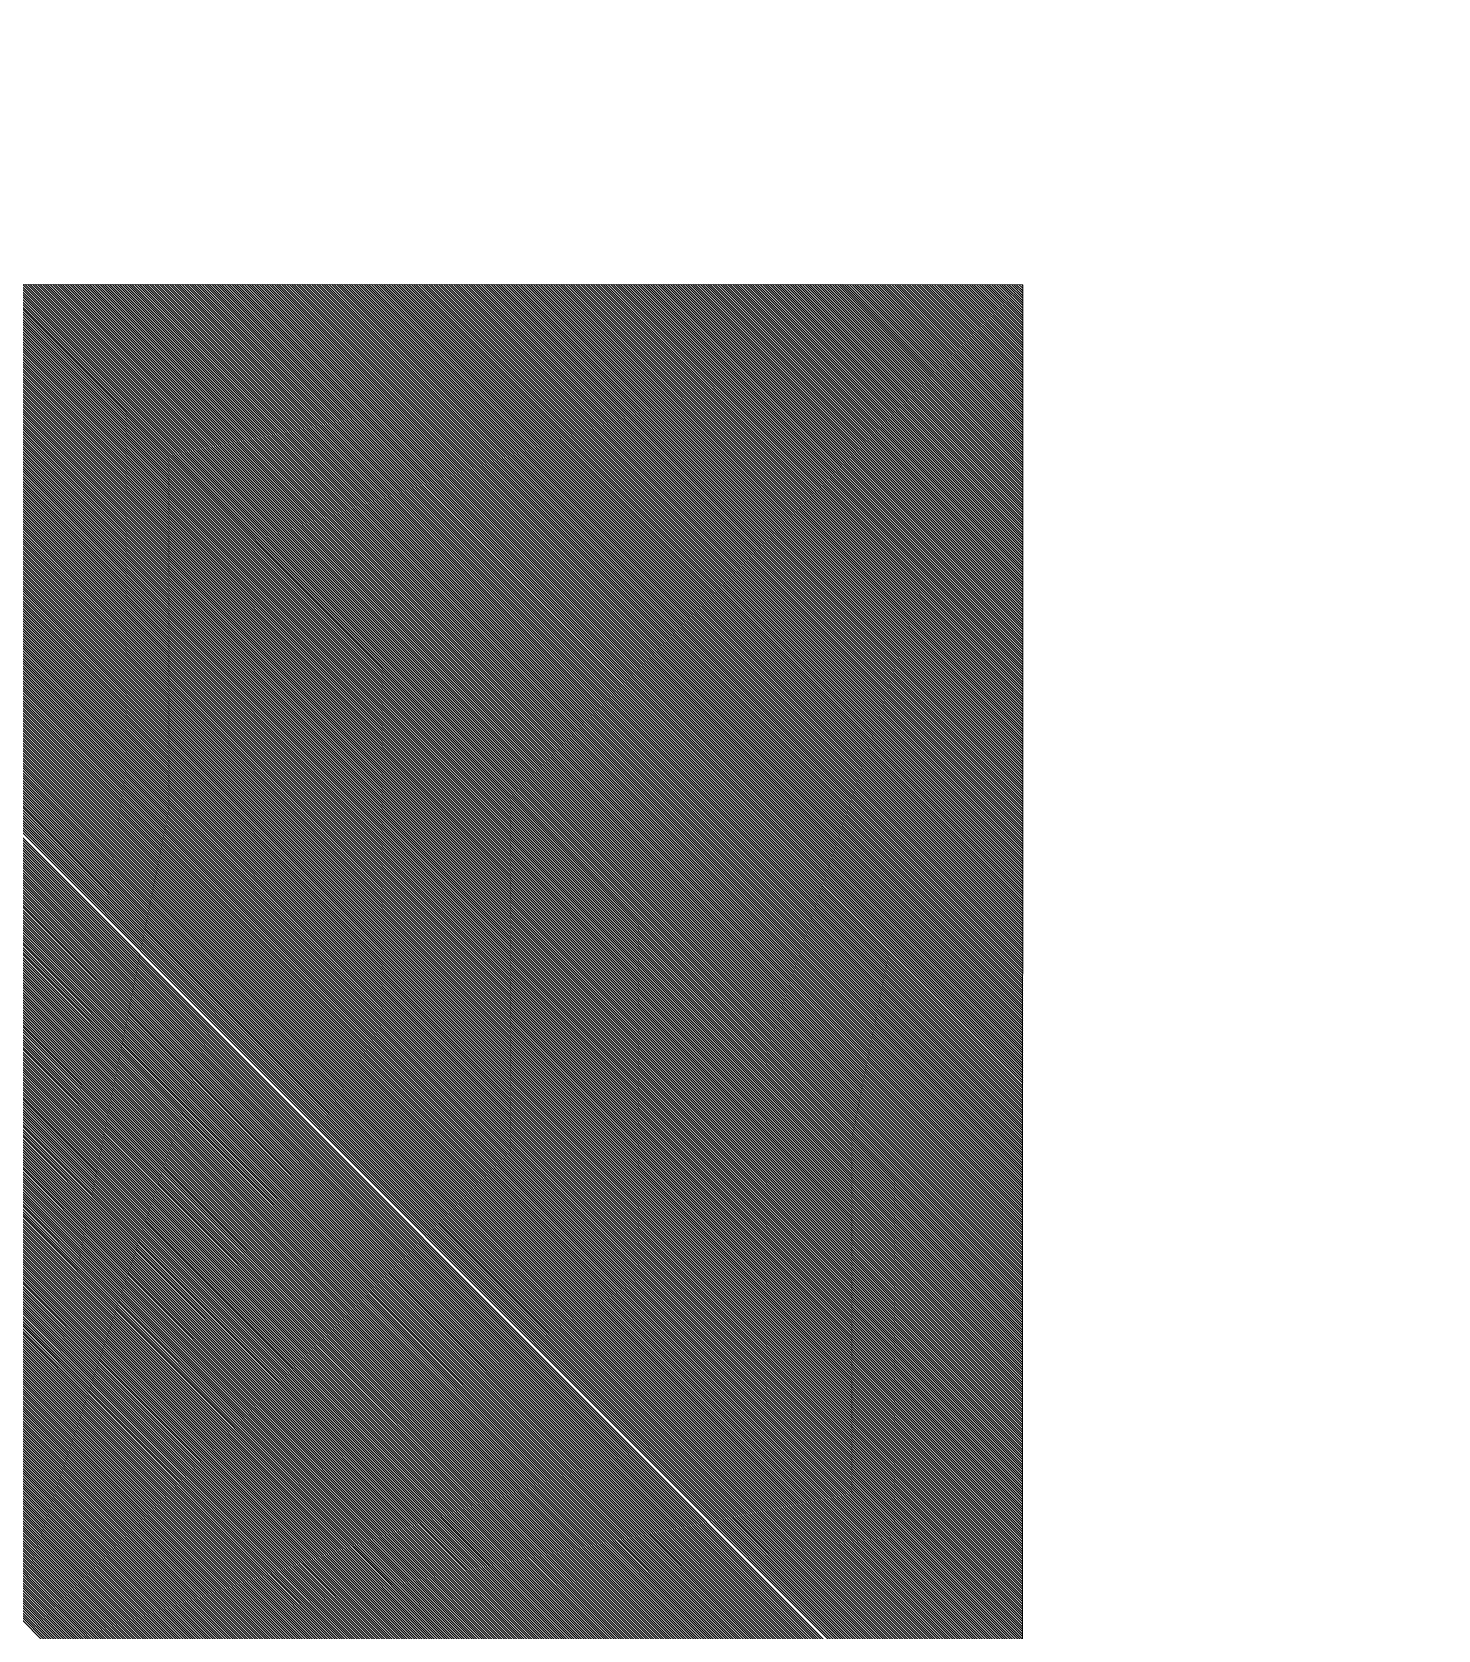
# Model space of a CAD drawing. Header units: centimetres. Extents: x 370416 to 395283, y 44791 to 69658.
# Drawn here: x 380674.46 to 380683.4, y 56568.08 to 56578.23 of the extents above; entities that cross this region are included whole.
import ezdxf

# ---------------------------------------------------------------- set-up
doc = ezdxf.new("R2010")
doc.units = ezdxf.units.CM
doc.layers.add('AR-FURNITURE', color=251, linetype='Continuous')
doc.layers.add('dimension', color=7, linetype='Continuous')

# ---------------------------------------------------------------- blocks, each defined once
blk = doc.blocks.new('billing')
at = {"layer": 'AR-FURNITURE', "color": 9, "lineweight": 15, "true_color": 0xafd9aa}
for p, q in [((38794.867, 15179.885), (38794.868, 15223.765)), ((38808.299, 15181.292), (38794.867, 15194.725)), ((38808.299, 15181.276), (38794.867, 15194.709)), ((38808.299, 15181.261), (38794.867, 15194.694)), ((38808.299, 15181.245), (38794.867, 15194.678)), ((38808.299, 15181.229), (38794.867, 15194.662)), ((38808.299, 15181.213), (38794.867, 15194.646)), ((38808.299, 15181.197), (38794.867, 15194.63)), ((38808.299, 15181.181), (38794.867, 15194.614)), ((38808.299, 15181.166), (38794.867, 15194.599)), ((38808.299, 15181.15), (38794.867, 15194.583)), ((38808.299, 15181.134), (38794.867, 15194.567)), ((38808.299, 15181.118), (38794.867, 15194.551)), ((38808.299, 15181.102), (38794.867, 15194.535)), ((38808.299, 15181.086), (38794.867, 15194.519)), ((38808.299, 15181.071), (38794.867, 15194.504)), ((38808.299, 15181.055), (38794.867, 15194.488)), ((38808.299, 15181.039), (38794.867, 15194.472)), ((38808.299, 15181.023), (38794.867, 15194.456)), ((38808.299, 15181.007), (38794.867, 15194.44)), ((38808.299, 15180.991), (38794.867, 15194.424)), ((38808.299, 15180.976), (38794.867, 15194.409)), ((38808.299, 15180.96), (38794.867, 15194.393)), ((38808.299, 15180.944), (38794.867, 15194.377)), ((38808.299, 15180.928), (38794.867, 15194.361)), ((38808.299, 15180.912), (38794.867, 15194.345)), ((38808.299, 15180.896), (38794.867, 15194.329)), ((38808.299, 15180.881), (38794.867, 15194.314)), ((38808.299, 15180.865), (38794.867, 15194.298)), ((38808.299, 15180.849), (38794.867, 15194.282)), ((38808.299, 15180.833), (38794.867, 15194.266)), ((38808.299, 15180.817), (38794.867, 15194.25)), ((38808.299, 15180.801), (38794.867, 15194.234)), ((38808.299, 15180.786), (38794.867, 15194.219)), ((38808.299, 15180.77), (38794.867, 15194.203)), ((38808.299, 15180.754), (38794.867, 15194.187)), ((38808.299, 15180.738), (38794.867, 15194.171)), ((38808.299, 15180.722), (38794.867, 15194.155)), ((38808.299, 15180.706), (38794.867, 15194.14)), ((38808.299, 15180.691), (38794.867, 15194.124)), ((38808.299, 15180.675), (38794.867, 15194.108)), ((38808.299, 15180.659), (38794.867, 15194.092)), ((38808.299, 15180.643), (38794.867, 15194.076)), ((38808.299, 15180.627), (38794.867, 15194.06)), ((38808.299, 15180.612), (38794.867, 15194.045)), ((38808.299, 15180.596), (38794.867, 15194.029)), ((38808.299, 15180.58), (38794.867, 15194.013)), ((38808.299, 15180.564), (38794.867, 15193.997)), ((38808.299, 15180.548), (38794.867, 15193.981)), ((38808.299, 15180.532), (38794.867, 15193.965)), ((38808.299, 15180.517), (38794.867, 15193.95)), ((38808.299, 15180.501), (38794.867, 15193.934)), ((38808.299, 15180.485), (38794.867, 15193.918)), ((38808.299, 15180.469), (38794.867, 15193.902)), ((38808.299, 15180.453), (38794.867, 15193.886)), ((38808.299, 15180.437), (38794.867, 15193.87)), ((38808.299, 15180.422), (38794.867, 15193.855)), ((38808.299, 15180.406), (38794.867, 15193.839)), ((38808.299, 15180.39), (38794.867, 15193.823)), ((38808.299, 15180.374), (38794.867, 15193.807)), ((38808.299, 15180.358), (38794.867, 15193.791)), ((38808.299, 15180.342), (38794.867, 15193.775)), ((38808.299, 15180.327), (38794.867, 15193.76)), ((38808.299, 15180.311), (38794.867, 15193.744)), ((38808.299, 15180.295), (38794.867, 15193.728)), ((38808.299, 15180.279), (38794.867, 15193.712)), ((38808.299, 15180.263), (38794.867, 15193.696)), ((38808.299, 15180.247), (38794.867, 15193.68)), ((38808.299, 15180.232), (38794.867, 15193.665)), ((38808.299, 15180.216), (38794.867, 15193.649)), ((38808.299, 15180.2), (38794.867, 15193.633)), ((38808.299, 15180.184), (38794.867, 15193.617)), ((38808.299, 15180.168), (38794.867, 15193.601)), ((38808.299, 15180.152), (38794.867, 15193.585)), ((38808.299, 15180.137), (38794.867, 15193.57)), ((38808.299, 15180.121), (38794.867, 15193.554)), ((38808.299, 15180.105), (38794.867, 15193.538)), ((38808.299, 15180.089), (38794.867, 15193.522)), ((38808.299, 15180.073), (38794.867, 15193.506)), ((38808.299, 15180.057), (38794.867, 15193.49)), ((38808.299, 15180.042), (38794.867, 15193.475)), ((38808.299, 15180.026), (38794.867, 15193.459)), ((38808.299, 15180.01), (38794.867, 15193.443)), ((38808.299, 15179.994), (38794.867, 15193.427)), ((38808.299, 15179.978), (38794.867, 15193.411)), ((38808.299, 15179.962), (38794.867, 15193.395)), ((38808.299, 15179.947), (38794.867, 15193.38)), ((38808.299, 15179.931), (38794.867, 15193.364)), ((38808.299, 15179.915), (38794.867, 15193.348)), ((38808.299, 15179.899), (38794.867, 15193.332)), ((38808.298, 15179.885), (38794.867, 15193.316)), ((38808.282, 15179.885), (38794.867, 15193.3)), ((38808.266, 15179.885), (38794.867, 15193.285)), ((38808.251, 15179.885), (38794.867, 15193.269)), ((38808.235, 15179.885), (38794.867, 15193.253)), ((38808.219, 15179.885), (38794.867, 15193.237)), ((38808.203, 15179.885), (38794.867, 15193.221)), ((38808.187, 15179.885), (38794.867, 15193.206)), ((38808.171, 15179.885), (38794.867, 15193.19)), ((38808.156, 15179.885), (38794.867, 15193.174)), ((38808.14, 15179.885), (38794.867, 15193.158)), ((38808.124, 15179.885), (38794.867, 15193.142)), ((38808.108, 15179.885), (38794.867, 15193.126)), ((38808.092, 15179.885), (38794.867, 15193.111)), ((38808.076, 15179.885), (38794.867, 15193.095)), ((38808.061, 15179.885), (38794.867, 15193.079)), ((38808.045, 15179.885), (38794.867, 15193.063)), ((38808.029, 15179.885), (38794.867, 15193.047)), ((38808.013, 15179.885), (38794.867, 15193.031)), ((38807.997, 15179.885), (38794.867, 15193.016)), ((38807.981, 15179.885), (38794.867, 15193)), ((38807.966, 15179.885), (38794.867, 15192.984)), ((38807.95, 15179.885), (38794.867, 15192.968)), ((38807.934, 15179.885), (38794.867, 15192.952)), ((38807.918, 15179.885), (38794.867, 15192.936)), ((38807.902, 15179.885), (38794.867, 15192.921)), ((38807.886, 15179.885), (38794.867, 15192.905)), ((38807.871, 15179.885), (38794.867, 15192.889)), ((38807.855, 15179.885), (38794.867, 15192.873)), ((38807.839, 15179.885), (38794.867, 15192.857)), ((38807.823, 15179.885), (38794.867, 15192.841)), ((38807.807, 15179.885), (38794.867, 15192.826)), ((38807.791, 15179.885), (38794.867, 15192.81)), ((38807.776, 15179.885), (38794.867, 15192.794)), ((38807.76, 15179.885), (38794.867, 15192.778)), ((38807.744, 15179.885), (38794.867, 15192.762)), ((38807.728, 15179.885), (38794.867, 15192.746)), ((38807.712, 15179.885), (38794.867, 15192.731)), ((38807.696, 15179.885), (38794.867, 15192.715)), ((38807.681, 15179.885), (38794.867, 15192.699)), ((38807.665, 15179.885), (38794.867, 15192.683)), ((38807.649, 15179.885), (38794.867, 15192.667)), ((38807.633, 15179.885), (38794.867, 15192.651)), ((38807.617, 15179.885), (38794.867, 15192.636)), ((38807.601, 15179.885), (38794.867, 15192.62)), ((38807.586, 15179.885), (38794.867, 15192.604)), ((38807.57, 15179.885), (38794.867, 15192.588)), ((38807.554, 15179.885), (38794.867, 15192.572)), ((38807.538, 15179.885), (38794.867, 15192.556)), ((38807.522, 15179.885), (38794.867, 15192.541)), ((38807.506, 15179.885), (38794.867, 15192.525)), ((38807.491, 15179.885), (38794.867, 15192.509)), ((38807.475, 15179.885), (38794.867, 15192.493)), ((38807.459, 15179.885), (38794.867, 15192.477)), ((38807.443, 15179.885), (38794.867, 15192.461)), ((38807.427, 15179.885), (38794.867, 15192.446)), ((38807.411, 15179.885), (38794.867, 15192.43)), ((38807.396, 15179.885), (38794.867, 15192.414)), ((38807.38, 15179.885), (38794.867, 15192.398)), ((38807.364, 15179.885), (38794.867, 15192.382)), ((38807.348, 15179.885), (38794.867, 15192.366)), ((38807.332, 15179.885), (38794.867, 15192.351)), ((38807.317, 15179.885), (38794.867, 15192.335)), ((38807.301, 15179.885), (38794.867, 15192.319)), ((38807.285, 15179.885), (38794.867, 15192.303)), ((38807.269, 15179.885), (38794.867, 15192.287)), ((38807.253, 15179.885), (38794.867, 15192.272)), ((38807.237, 15179.885), (38794.867, 15192.256)), ((38807.222, 15179.885), (38794.867, 15192.24)), ((38807.206, 15179.885), (38794.867, 15192.224)), ((38807.19, 15179.885), (38794.867, 15192.208)), ((38807.174, 15179.885), (38794.867, 15192.192)), ((38807.158, 15179.885), (38794.867, 15192.177)), ((38807.142, 15179.885), (38794.867, 15192.161)), ((38807.127, 15179.885), (38794.867, 15192.145)), ((38807.111, 15179.885), (38794.867, 15192.129)), ((38807.095, 15179.885), (38794.867, 15192.113)), ((38807.079, 15179.885), (38794.867, 15192.097)), ((38807.063, 15179.885), (38794.867, 15192.082)), ((38807.047, 15179.885), (38794.867, 15192.066)), ((38807.032, 15179.885), (38794.867, 15192.05)), ((38807.016, 15179.885), (38794.867, 15192.034)), ((38807, 15179.885), (38794.867, 15192.018)), ((38806.984, 15179.885), (38794.867, 15192.002)), ((38806.968, 15179.885), (38794.867, 15191.987)), ((38806.952, 15179.885), (38794.867, 15191.971)), ((38806.937, 15179.885), (38794.867, 15191.955)), ((38806.921, 15179.885), (38794.867, 15191.939)), ((38806.905, 15179.885), (38794.867, 15191.923)), ((38806.889, 15179.885), (38794.867, 15191.907)), ((38806.873, 15179.885), (38794.867, 15191.892)), ((38806.857, 15179.885), (38794.867, 15191.876)), ((38806.842, 15179.885), (38794.867, 15191.86)), ((38806.826, 15179.885), (38794.867, 15191.844)), ((38806.81, 15179.885), (38794.867, 15191.828)), ((38806.794, 15179.885), (38794.867, 15191.812)), ((38806.778, 15179.885), (38794.867, 15191.797)), ((38806.762, 15179.885), (38794.867, 15191.781)), ((38806.747, 15179.885), (38794.867, 15191.765)), ((38806.731, 15179.885), (38794.867, 15191.749)), ((38806.715, 15179.885), (38794.867, 15191.733)), ((38806.699, 15179.885), (38794.867, 15191.717)), ((38806.683, 15179.885), (38794.867, 15191.702)), ((38806.667, 15179.885), (38794.867, 15191.686)), ((38806.652, 15179.885), (38794.867, 15191.67)), ((38806.636, 15179.885), (38794.867, 15191.654)), ((38806.62, 15179.885), (38794.867, 15191.638)), ((38806.604, 15179.885), (38794.867, 15191.622)), ((38806.588, 15179.885), (38794.867, 15191.607)), ((38806.572, 15179.885), (38794.867, 15191.591)), ((38806.557, 15179.885), (38794.867, 15191.575)), ((38806.541, 15179.885), (38794.867, 15191.559)), ((38806.525, 15179.885), (38794.867, 15191.543)), ((38806.509, 15179.885), (38794.867, 15191.527)), ((38806.493, 15179.885), (38794.867, 15191.512)), ((38806.477, 15179.885), (38794.867, 15191.496)), ((38806.462, 15179.885), (38794.867, 15191.48)), ((38806.446, 15179.885), (38794.867, 15191.464)), ((38806.43, 15179.885), (38794.867, 15191.448)), ((38806.414, 15179.885), (38794.867, 15191.432)), ((38806.398, 15179.885), (38794.867, 15191.417)), ((38806.383, 15179.885), (38794.867, 15191.401)), ((38806.367, 15179.885), (38794.867, 15191.385)), ((38806.351, 15179.885), (38794.867, 15191.369)), ((38806.335, 15179.885), (38794.867, 15191.353)), ((38806.319, 15179.885), (38794.867, 15191.338)), ((38806.303, 15179.885), (38794.867, 15191.322)), ((38806.288, 15179.885), (38794.867, 15191.306)), ((38806.272, 15179.885), (38794.867, 15191.29)), ((38806.256, 15179.885), (38794.867, 15191.274)), ((38806.24, 15179.885), (38794.867, 15191.258)), ((38806.224, 15179.885), (38794.867, 15191.243)), ((38806.208, 15179.885), (38794.867, 15191.227)), ((38806.193, 15179.885), (38794.867, 15191.211)), ((38806.177, 15179.885), (38794.867, 15191.195)), ((38806.161, 15179.885), (38794.867, 15191.179)), ((38806.145, 15179.885), (38794.867, 15191.163)), ((38806.129, 15179.885), (38794.867, 15191.148)), ((38806.113, 15179.885), (38794.867, 15191.132)), ((38806.098, 15179.885), (38794.867, 15191.116)), ((38806.082, 15179.885), (38794.867, 15191.1)), ((38806.066, 15179.885), (38794.867, 15191.084)), ((38806.05, 15179.885), (38794.867, 15191.068)), ((38806.034, 15179.885), (38794.867, 15191.053)), ((38806.018, 15179.885), (38794.867, 15191.037)), ((38806.003, 15179.885), (38794.867, 15191.021)), ((38805.987, 15179.885), (38794.867, 15191.005)), ((38805.971, 15179.885), (38794.867, 15190.989)), ((38805.955, 15179.885), (38794.867, 15190.973)), ((38805.939, 15179.885), (38794.867, 15190.958)), ((38805.923, 15179.885), (38794.867, 15190.942)), ((38805.908, 15179.885), (38794.867, 15190.926)), ((38805.892, 15179.885), (38794.867, 15190.91)), ((38805.876, 15179.885), (38794.867, 15190.894)), ((38805.86, 15179.885), (38794.867, 15190.878)), ((38805.844, 15179.885), (38794.867, 15190.863)), ((38805.828, 15179.885), (38794.867, 15190.847)), ((38805.813, 15179.885), (38794.867, 15190.831)), ((38805.797, 15179.885), (38794.867, 15190.815)), ((38805.781, 15179.885), (38794.867, 15190.799)), ((38805.765, 15179.885), (38794.867, 15190.783)), ((38805.749, 15179.885), (38794.867, 15190.768)), ((38805.733, 15179.885), (38794.867, 15190.752)), ((38805.718, 15179.885), (38794.867, 15190.736)), ((38805.702, 15179.885), (38794.867, 15190.72)), ((38805.686, 15179.885), (38794.867, 15190.704)), ((38805.67, 15179.885), (38794.867, 15190.688)), ((38805.654, 15179.885), (38794.867, 15190.673)), ((38805.638, 15179.885), (38794.867, 15190.657)), ((38805.623, 15179.885), (38794.867, 15190.641)), ((38805.607, 15179.885), (38794.867, 15190.625)), ((38805.591, 15179.885), (38794.867, 15190.609)), ((38805.575, 15179.885), (38794.867, 15190.593)), ((38805.559, 15179.885), (38794.867, 15190.578)), ((38805.543, 15179.885), (38794.867, 15190.562)), ((38805.528, 15179.885), (38794.867, 15190.546)), ((38805.512, 15179.885), (38794.867, 15190.53)), ((38805.496, 15179.885), (38794.867, 15190.514)), ((38805.48, 15179.885), (38794.867, 15190.498)), ((38805.464, 15179.885), (38794.867, 15190.483)), ((38805.448, 15179.885), (38794.867, 15190.467)), ((38805.433, 15179.885), (38794.867, 15190.451)), ((38805.417, 15179.885), (38794.867, 15190.435)), ((38805.401, 15179.885), (38794.867, 15190.419)), ((38805.385, 15179.885), (38794.867, 15190.403)), ((38805.369, 15179.885), (38794.867, 15190.388)), ((38805.354, 15179.885), (38794.867, 15190.372)), ((38805.338, 15179.885), (38794.867, 15190.356)), ((38805.322, 15179.885), (38794.867, 15190.34)), ((38805.306, 15179.885), (38794.867, 15190.324)), ((38805.29, 15179.885), (38794.867, 15190.309)), ((38805.274, 15179.885), (38794.867, 15190.293)), ((38805.259, 15179.885), (38794.867, 15190.277)), ((38805.243, 15179.885), (38794.867, 15190.261)), ((38805.227, 15179.885), (38794.867, 15190.245)), ((38805.211, 15179.885), (38794.867, 15190.229)), ((38805.195, 15179.885), (38794.867, 15190.214)), ((38805.179, 15179.885), (38794.867, 15190.198)), ((38805.164, 15179.885), (38794.867, 15190.182)), ((38805.148, 15179.885), (38794.867, 15190.166)), ((38805.132, 15179.885), (38794.867, 15190.15)), ((38805.116, 15179.885), (38794.867, 15190.134)), ((38805.1, 15179.885), (38794.867, 15190.119)), ((38805.084, 15179.885), (38794.867, 15190.103)), ((38805.069, 15179.885), (38794.867, 15190.087)), ((38805.053, 15179.885), (38794.867, 15190.071)), ((38805.037, 15179.885), (38794.867, 15190.055)), ((38805.021, 15179.885), (38794.867, 15190.039)), ((38805.005, 15179.885), (38794.867, 15190.024)), ((38804.989, 15179.885), (38794.867, 15190.008)), ((38804.974, 15179.885), (38794.867, 15189.992)), ((38804.958, 15179.885), (38794.867, 15189.976)), ((38804.942, 15179.885), (38794.867, 15189.96)), ((38804.926, 15179.885), (38794.867, 15189.944)), ((38804.91, 15179.885), (38794.867, 15189.929)), ((38804.894, 15179.885), (38794.867, 15189.913)), ((38804.879, 15179.885), (38794.867, 15189.897)), ((38804.863, 15179.885), (38794.867, 15189.881)), ((38804.847, 15179.885), (38794.867, 15189.865)), ((38804.831, 15179.885), (38794.867, 15189.849)), ((38804.815, 15179.885), (38794.867, 15189.834)), ((38804.799, 15179.885), (38794.867, 15189.818)), ((38804.784, 15179.885), (38794.867, 15189.802)), ((38804.768, 15179.885), (38794.867, 15189.786)), ((38804.752, 15179.885), (38794.867, 15189.77)), ((38804.736, 15179.885), (38794.867, 15189.754)), ((38804.704, 15179.885), (38794.867, 15189.723)), ((38804.689, 15179.885), (38794.867, 15189.707)), ((38804.673, 15179.885), (38794.867, 15189.691)), ((38804.657, 15179.885), (38794.867, 15189.675)), ((38804.641, 15179.885), (38794.867, 15189.659)), ((38804.625, 15179.885), (38794.867, 15189.644)), ((38804.609, 15179.885), (38794.867, 15189.628)), ((38804.594, 15179.885), (38794.867, 15189.612)), ((38804.578, 15179.885), (38794.867, 15189.596)), ((38804.562, 15179.885), (38794.867, 15189.58)), ((38804.546, 15179.885), (38794.867, 15189.564)), ((38804.53, 15179.885), (38794.867, 15189.549)), ((38804.514, 15179.885), (38794.867, 15189.533)), ((38804.499, 15179.885), (38794.867, 15189.517)), ((38804.483, 15179.885), (38794.867, 15189.501)), ((38804.467, 15179.885), (38794.867, 15189.485)), ((38804.451, 15179.885), (38794.867, 15189.469)), ((38804.435, 15179.885), (38794.867, 15189.454)), ((38804.42, 15179.885), (38794.867, 15189.438)), ((38804.404, 15179.885), (38794.867, 15189.422)), ((38804.388, 15179.885), (38794.867, 15189.406)), ((38804.372, 15179.885), (38794.867, 15189.39)), ((38804.356, 15179.885), (38794.867, 15189.375)), ((38804.34, 15179.885), (38794.867, 15189.359)), ((38804.325, 15179.885), (38794.867, 15189.343)), ((38804.309, 15179.885), (38794.867, 15189.327)), ((38804.293, 15179.885), (38794.867, 15189.311)), ((38804.277, 15179.885), (38794.867, 15189.295)), ((38804.261, 15179.885), (38794.867, 15189.28)), ((38804.245, 15179.885), (38794.867, 15189.264)), ((38804.23, 15179.885), (38794.867, 15189.248)), ((38804.214, 15179.885), (38794.867, 15189.232)), ((38804.198, 15179.885), (38794.867, 15189.216)), ((38804.182, 15179.885), (38794.867, 15189.2)), ((38804.166, 15179.885), (38794.867, 15189.185)), ((38804.15, 15179.885), (38794.867, 15189.169)), ((38804.135, 15179.885), (38794.867, 15189.153)), ((38804.119, 15179.885), (38794.867, 15189.137)), ((38804.103, 15179.885), (38794.867, 15189.121)), ((38804.087, 15179.885), (38794.867, 15189.105)), ((38804.071, 15179.885), (38794.867, 15189.09)), ((38804.055, 15179.885), (38794.867, 15189.074)), ((38804.04, 15179.885), (38794.867, 15189.058)), ((38804.024, 15179.885), (38794.867, 15189.042)), ((38804.008, 15179.885), (38794.867, 15189.026)), ((38803.992, 15179.885), (38794.867, 15189.01)), ((38803.976, 15179.885), (38794.867, 15188.995)), ((38803.96, 15179.885), (38794.867, 15188.979)), ((38803.945, 15179.885), (38794.867, 15188.963)), ((38803.929, 15179.885), (38794.867, 15188.947)), ((38803.913, 15179.885), (38794.867, 15188.931)), ((38803.897, 15179.885), (38794.867, 15188.915)), ((38803.881, 15179.885), (38794.867, 15188.9)), ((38803.865, 15179.885), (38794.867, 15188.884)), ((38803.85, 15179.885), (38794.867, 15188.868)), ((38803.834, 15179.885), (38794.867, 15188.852)), ((38803.818, 15179.885), (38794.867, 15188.836)), ((38803.802, 15179.885), (38794.867, 15188.82)), ((38803.786, 15179.885), (38794.867, 15188.805)), ((38803.77, 15179.885), (38794.867, 15188.789)), ((38803.755, 15179.885), (38794.867, 15188.773)), ((38803.739, 15179.885), (38794.867, 15188.757)), ((38803.723, 15179.885), (38794.867, 15188.741)), ((38803.707, 15179.885), (38794.867, 15188.725)), ((38803.691, 15179.885), (38794.867, 15188.71)), ((38803.675, 15179.885), (38794.867, 15188.694)), ((38803.66, 15179.885), (38794.867, 15188.678)), ((38803.644, 15179.885), (38794.867, 15188.662)), ((38803.628, 15179.885), (38794.867, 15188.646)), ((38803.612, 15179.885), (38794.867, 15188.63)), ((38803.596, 15179.885), (38794.867, 15188.615)), ((38803.58, 15179.885), (38794.867, 15188.599)), ((38803.565, 15179.885), (38794.867, 15188.583)), ((38803.549, 15179.885), (38794.867, 15188.567)), ((38803.533, 15179.885), (38794.867, 15188.551)), ((38803.517, 15179.885), (38794.867, 15188.535)), ((38803.501, 15179.885), (38794.867, 15188.52)), ((38803.486, 15179.885), (38794.867, 15188.504)), ((38803.47, 15179.885), (38794.867, 15188.488)), ((38803.454, 15179.885), (38794.867, 15188.472)), ((38803.438, 15179.885), (38794.867, 15188.456)), ((38803.422, 15179.885), (38794.867, 15188.441)), ((38803.406, 15179.885), (38794.867, 15188.425)), ((38803.391, 15179.885), (38794.867, 15188.409)), ((38803.375, 15179.885), (38794.867, 15188.393)), ((38803.359, 15179.885), (38794.867, 15188.377)), ((38803.343, 15179.885), (38794.867, 15188.361)), ((38803.327, 15179.885), (38794.867, 15188.346)), ((38803.311, 15179.885), (38794.867, 15188.33)), ((38803.296, 15179.885), (38794.867, 15188.314)), ((38803.28, 15179.885), (38794.867, 15188.298)), ((38803.264, 15179.885), (38794.867, 15188.282)), ((38803.248, 15179.885), (38794.867, 15188.266)), ((38803.232, 15179.885), (38794.867, 15188.251)), ((38803.216, 15179.885), (38794.867, 15188.235)), ((38803.201, 15179.885), (38794.867, 15188.219)), ((38803.185, 15179.885), (38794.867, 15188.203)), ((38803.169, 15179.885), (38794.867, 15188.187)), ((38803.153, 15179.885), (38794.867, 15188.171)), ((38803.137, 15179.885), (38794.867, 15188.156)), ((38803.121, 15179.885), (38794.867, 15188.14)), ((38803.106, 15179.885), (38794.867, 15188.124)), ((38803.09, 15179.885), (38794.867, 15188.108)), ((38803.074, 15179.885), (38794.867, 15188.092)), ((38803.058, 15179.885), (38794.867, 15188.076)), ((38803.042, 15179.885), (38794.867, 15188.061)), ((38803.026, 15179.885), (38794.867, 15188.045)), ((38803.011, 15179.885), (38794.867, 15188.029)), ((38802.995, 15179.885), (38794.867, 15188.013)), ((38802.979, 15179.885), (38794.867, 15187.997)), ((38802.963, 15179.885), (38794.867, 15187.981)), ((38802.947, 15179.885), (38794.867, 15187.966)), ((38802.931, 15179.885), (38794.867, 15187.95)), ((38802.916, 15179.885), (38794.867, 15187.934)), ((38802.9, 15179.885), (38794.867, 15187.918)), ((38802.884, 15179.885), (38794.867, 15187.902)), ((38802.868, 15179.885), (38794.867, 15187.886)), ((38802.852, 15179.885), (38794.867, 15187.871)), ((38802.836, 15179.885), (38794.867, 15187.855)), ((38802.821, 15179.885), (38794.867, 15187.839)), ((38802.805, 15179.885), (38794.867, 15187.823)), ((38802.789, 15179.885), (38794.867, 15187.807)), ((38802.773, 15179.885), (38794.867, 15187.791)), ((38802.757, 15179.885), (38794.867, 15187.776)), ((38802.741, 15179.885), (38794.867, 15187.76)), ((38802.726, 15179.885), (38794.867, 15187.744)), ((38802.71, 15179.885), (38794.867, 15187.728)), ((38802.694, 15179.885), (38794.867, 15187.712)), ((38802.678, 15179.885), (38794.867, 15187.696)), ((38802.662, 15179.885), (38794.867, 15187.681)), ((38802.646, 15179.885), (38794.867, 15187.665)), ((38802.631, 15179.885), (38794.867, 15187.649)), ((38802.615, 15179.885), (38794.867, 15187.633)), ((38802.599, 15179.885), (38794.867, 15187.617)), ((38802.583, 15179.885), (38794.867, 15187.601)), ((38802.567, 15179.885), (38794.867, 15187.586)), ((38802.552, 15179.885), (38794.867, 15187.57)), ((38802.536, 15179.885), (38794.867, 15187.554)), ((38802.52, 15179.885), (38794.867, 15187.538)), ((38802.504, 15179.885), (38794.867, 15187.522)), ((38802.488, 15179.885), (38794.867, 15187.507)), ((38802.472, 15179.885), (38794.867, 15187.491)), ((38802.457, 15179.885), (38794.867, 15187.475)), ((38802.441, 15179.885), (38794.867, 15187.459)), ((38802.425, 15179.885), (38794.867, 15187.443)), ((38802.409, 15179.885), (38794.867, 15187.427)), ((38802.393, 15179.885), (38794.867, 15187.412)), ((38802.377, 15179.885), (38794.867, 15187.396)), ((38802.362, 15179.885), (38794.867, 15187.38)), ((38802.346, 15179.885), (38794.867, 15187.364)), ((38802.33, 15179.885), (38794.867, 15187.348)), ((38802.314, 15179.885), (38794.867, 15187.332)), ((38802.298, 15179.885), (38794.867, 15187.317)), ((38802.282, 15179.885), (38794.867, 15187.301)), ((38802.267, 15179.885), (38794.867, 15187.285)), ((38802.251, 15179.885), (38794.867, 15187.269)), ((38802.235, 15179.885), (38794.867, 15187.253)), ((38802.219, 15179.885), (38794.867, 15187.237)), ((38802.203, 15179.885), (38794.867, 15187.222)), ((38802.187, 15179.885), (38794.867, 15187.206)), ((38802.172, 15179.885), (38794.867, 15187.19)), ((38802.156, 15179.885), (38794.867, 15187.174)), ((38802.14, 15179.885), (38794.867, 15187.158)), ((38802.124, 15179.885), (38794.867, 15187.142)), ((38802.108, 15179.885), (38794.867, 15187.127)), ((38802.092, 15179.885), (38794.867, 15187.111)), ((38802.077, 15179.885), (38794.867, 15187.095)), ((38802.061, 15179.885), (38794.867, 15187.079)), ((38802.045, 15179.885), (38794.867, 15187.063)), ((38802.029, 15179.885), (38794.867, 15187.047)), ((38802.013, 15179.885), (38794.867, 15187.032)), ((38801.997, 15179.885), (38794.867, 15187.016)), ((38801.982, 15179.885), (38794.867, 15187)), ((38801.966, 15179.885), (38794.867, 15186.984)), ((38801.95, 15179.885), (38794.867, 15186.968)), ((38801.934, 15179.885), (38794.867, 15186.952)), ((38801.918, 15179.885), (38794.867, 15186.937)), ((38801.902, 15179.885), (38794.867, 15186.921)), ((38801.887, 15179.885), (38794.867, 15186.905)), ((38801.871, 15179.885), (38794.867, 15186.889)), ((38801.855, 15179.885), (38794.867, 15186.873)), ((38801.839, 15179.885), (38794.867, 15186.857)), ((38801.823, 15179.885), (38794.867, 15186.842)), ((38801.807, 15179.885), (38794.867, 15186.826)), ((38801.792, 15179.885), (38794.867, 15186.81)), ((38801.776, 15179.885), (38794.867, 15186.794)), ((38801.76, 15179.885), (38794.867, 15186.778)), ((38801.744, 15179.885), (38794.867, 15186.762)), ((38801.728, 15179.885), (38794.867, 15186.747)), ((38801.712, 15179.885), (38794.867, 15186.731)), ((38801.697, 15179.885), (38794.867, 15186.715)), ((38801.681, 15179.885), (38794.867, 15186.699)), ((38801.665, 15179.885), (38794.867, 15186.683)), ((38801.649, 15179.885), (38794.867, 15186.667)), ((38801.633, 15179.885), (38794.867, 15186.652)), ((38801.617, 15179.885), (38794.867, 15186.636)), ((38801.602, 15179.885), (38794.867, 15186.62)), ((38801.586, 15179.885), (38794.867, 15186.604)), ((38801.57, 15179.885), (38794.867, 15186.588)), ((38801.554, 15179.885), (38794.867, 15186.572)), ((38801.538, 15179.885), (38794.867, 15186.557)), ((38801.523, 15179.885), (38794.867, 15186.541)), ((38801.507, 15179.885), (38794.867, 15186.525)), ((38801.491, 15179.885), (38794.867, 15186.509)), ((38801.475, 15179.885), (38794.867, 15186.493)), ((38801.459, 15179.885), (38794.867, 15186.478)), ((38801.443, 15179.885), (38794.867, 15186.462)), ((38801.428, 15179.885), (38794.867, 15186.446)), ((38801.412, 15179.885), (38794.867, 15186.43)), ((38801.396, 15179.885), (38794.867, 15186.414)), ((38801.38, 15179.885), (38794.867, 15186.398)), ((38801.364, 15179.885), (38794.867, 15186.383)), ((38801.348, 15179.885), (38794.867, 15186.367)), ((38801.333, 15179.885), (38794.867, 15186.351)), ((38801.317, 15179.885), (38794.867, 15186.335)), ((38801.301, 15179.885), (38794.867, 15186.319)), ((38801.285, 15179.885), (38794.867, 15186.303)), ((38801.269, 15179.885), (38794.867, 15186.288)), ((38801.253, 15179.885), (38794.867, 15186.272)), ((38801.238, 15179.885), (38794.867, 15186.256)), ((38801.222, 15179.885), (38794.867, 15186.24)), ((38801.206, 15179.885), (38794.867, 15186.224)), ((38801.19, 15179.885), (38794.867, 15186.208)), ((38801.174, 15179.885), (38794.867, 15186.193)), ((38801.158, 15179.885), (38794.867, 15186.177)), ((38801.143, 15179.885), (38794.867, 15186.161)), ((38801.127, 15179.885), (38794.867, 15186.145)), ((38801.111, 15179.885), (38794.867, 15186.129)), ((38801.095, 15179.885), (38794.867, 15186.113)), ((38801.079, 15179.885), (38794.867, 15186.098)), ((38801.063, 15179.885), (38794.867, 15186.082)), ((38801.048, 15179.885), (38794.867, 15186.066)), ((38801.032, 15179.885), (38794.867, 15186.05)), ((38801.016, 15179.885), (38794.867, 15186.034)), ((38801, 15179.885), (38794.867, 15186.018)), ((38800.984, 15179.885), (38794.867, 15186.003)), ((38800.968, 15179.885), (38794.867, 15185.987)), ((38800.953, 15179.885), (38794.867, 15185.971)), ((38800.937, 15179.885), (38794.867, 15185.955)), ((38800.921, 15179.885), (38794.867, 15185.939)), ((38800.905, 15179.885), (38794.867, 15185.923)), ((38800.889, 15179.885), (38794.867, 15185.908)), ((38800.873, 15179.885), (38794.867, 15185.892)), ((38800.858, 15179.885), (38794.867, 15185.876)), ((38800.842, 15179.885), (38794.867, 15185.86)), ((38800.826, 15179.885), (38794.867, 15185.844)), ((38800.81, 15179.885), (38794.867, 15185.828)), ((38800.794, 15179.885), (38794.867, 15185.813)), ((38800.778, 15179.885), (38794.867, 15185.797)), ((38800.763, 15179.885), (38794.867, 15185.781)), ((38800.747, 15179.885), (38794.867, 15185.765)), ((38800.731, 15179.885), (38794.867, 15185.749)), ((38800.715, 15179.885), (38794.867, 15185.733)), ((38800.699, 15179.885), (38794.867, 15185.718)), ((38800.683, 15179.885), (38794.867, 15185.702)), ((38800.668, 15179.885), (38794.867, 15185.686)), ((38800.652, 15179.885), (38794.867, 15185.67)), ((38800.636, 15179.885), (38794.867, 15185.654)), ((38800.62, 15179.885), (38794.867, 15185.638)), ((38800.604, 15179.885), (38794.867, 15185.623)), ((38800.589, 15179.885), (38794.867, 15185.607)), ((38800.573, 15179.885), (38794.867, 15185.591)), ((38800.557, 15179.885), (38794.867, 15185.575)), ((38800.541, 15179.885), (38794.867, 15185.559)), ((38800.525, 15179.885), (38794.867, 15185.544)), ((38800.509, 15179.885), (38794.867, 15185.528)), ((38800.494, 15179.885), (38794.867, 15185.512)), ((38800.478, 15179.885), (38794.867, 15185.496)), ((38800.462, 15179.885), (38794.867, 15185.48)), ((38800.446, 15179.885), (38794.867, 15185.464)), ((38800.43, 15179.885), (38794.867, 15185.449)), ((38800.414, 15179.885), (38794.867, 15185.433)), ((38800.399, 15179.885), (38794.867, 15185.417)), ((38800.383, 15179.885), (38794.867, 15185.401)), ((38800.367, 15179.885), (38794.867, 15185.385)), ((38800.351, 15179.885), (38794.867, 15185.369)), ((38800.335, 15179.885), (38794.867, 15185.354)), ((38800.319, 15179.885), (38794.867, 15185.338)), ((38800.304, 15179.885), (38794.867, 15185.322)), ((38800.288, 15179.885), (38794.867, 15185.306)), ((38800.272, 15179.885), (38794.867, 15185.29)), ((38800.256, 15179.885), (38794.867, 15185.274)), ((38800.24, 15179.885), (38794.867, 15185.259)), ((38800.224, 15179.885), (38794.867, 15185.243)), ((38800.209, 15179.885), (38794.867, 15185.227)), ((38800.193, 15179.885), (38794.867, 15185.211)), ((38800.177, 15179.885), (38794.867, 15185.195)), ((38800.161, 15179.885), (38794.867, 15185.179)), ((38800.145, 15179.885), (38794.867, 15185.164)), ((38800.129, 15179.885), (38794.867, 15185.148)), ((38800.114, 15179.885), (38794.867, 15185.132)), ((38800.098, 15179.885), (38794.867, 15185.116)), ((38800.082, 15179.885), (38794.867, 15185.1)), ((38800.066, 15179.885), (38794.867, 15185.084)), ((38800.05, 15179.885), (38794.867, 15185.069)), ((38800.034, 15179.885), (38794.867, 15185.053)), ((38800.019, 15179.885), (38794.867, 15185.037)), ((38800.003, 15179.885), (38794.867, 15185.021)), ((38799.987, 15179.885), (38794.867, 15185.005)), ((38799.971, 15179.885), (38794.867, 15184.989)), ((38799.955, 15179.885), (38794.867, 15184.974)), ((38799.939, 15179.885), (38794.867, 15184.958)), ((38799.924, 15179.885), (38794.867, 15184.942)), ((38799.908, 15179.885), (38794.867, 15184.926)), ((38799.892, 15179.885), (38794.867, 15184.91)), ((38799.876, 15179.885), (38794.867, 15184.894)), ((38799.86, 15179.885), (38794.867, 15184.879)), ((38799.844, 15179.885), (38794.867, 15184.863)), ((38799.829, 15179.885), (38794.867, 15184.847)), ((38799.813, 15179.885), (38794.867, 15184.831)), ((38799.797, 15179.885), (38794.867, 15184.815)), ((38799.781, 15179.885), (38794.867, 15184.799)), ((38799.765, 15179.885), (38794.867, 15184.784)), ((38799.749, 15179.885), (38794.867, 15184.768)), ((38799.734, 15179.885), (38794.867, 15184.752)), ((38799.718, 15179.885), (38794.867, 15184.736)), ((38799.702, 15179.885), (38794.867, 15184.72)), ((38799.686, 15179.885), (38794.867, 15184.704)), ((38799.67, 15179.885), (38794.867, 15184.689)), ((38799.655, 15179.885), (38794.867, 15184.673)), ((38799.639, 15179.885), (38794.867, 15184.657)), ((38799.623, 15179.885), (38794.867, 15184.641)), ((38799.607, 15179.885), (38794.867, 15184.625)), ((38799.591, 15179.885), (38794.867, 15184.61)), ((38799.575, 15179.885), (38794.867, 15184.594)), ((38799.56, 15179.885), (38794.867, 15184.578)), ((38799.544, 15179.885), (38794.867, 15184.562)), ((38799.528, 15179.885), (38794.867, 15184.546)), ((38799.512, 15179.885), (38794.867, 15184.53)), ((38799.496, 15179.885), (38794.867, 15184.515)), ((38799.48, 15179.885), (38794.867, 15184.499)), ((38799.465, 15179.885), (38794.867, 15184.483)), ((38799.449, 15179.885), (38794.867, 15184.467)), ((38799.433, 15179.885), (38794.867, 15184.451)), ((38799.417, 15179.885), (38794.867, 15184.435)), ((38799.401, 15179.885), (38794.867, 15184.42)), ((38799.385, 15179.885), (38794.867, 15184.404)), ((38799.37, 15179.885), (38794.867, 15184.388)), ((38799.354, 15179.885), (38794.867, 15184.372)), ((38799.338, 15179.885), (38794.867, 15184.356)), ((38799.322, 15179.885), (38794.867, 15184.34)), ((38799.306, 15179.885), (38794.867, 15184.325)), ((38799.29, 15179.885), (38794.867, 15184.309)), ((38799.275, 15179.885), (38794.867, 15184.293)), ((38799.259, 15179.885), (38794.867, 15184.277)), ((38799.243, 15179.885), (38794.867, 15184.261)), ((38799.227, 15179.885), (38794.867, 15184.245)), ((38799.211, 15179.885), (38794.867, 15184.23)), ((38799.195, 15179.885), (38794.867, 15184.214)), ((38799.18, 15179.885), (38794.867, 15184.198)), ((38799.164, 15179.885), (38794.867, 15184.182)), ((38799.148, 15179.885), (38794.867, 15184.166)), ((38799.132, 15179.885), (38794.867, 15184.15)), ((38799.116, 15179.885), (38794.867, 15184.135)), ((38799.1, 15179.885), (38794.867, 15184.119)), ((38799.085, 15179.885), (38794.867, 15184.103)), ((38799.069, 15179.885), (38794.867, 15184.087)), ((38799.053, 15179.885), (38794.867, 15184.071)), ((38799.037, 15179.885), (38794.867, 15184.055)), ((38799.021, 15179.885), (38794.867, 15184.04)), ((38799.005, 15179.885), (38794.867, 15184.024)), ((38798.99, 15179.885), (38794.867, 15184.008)), ((38798.974, 15179.885), (38794.867, 15183.992)), ((38798.958, 15179.885), (38794.867, 15183.976)), ((38798.942, 15179.885), (38794.867, 15183.96)), ((38798.926, 15179.885), (38794.867, 15183.945)), ((38798.91, 15179.885), (38794.867, 15183.929)), ((38798.895, 15179.885), (38794.867, 15183.913)), ((38798.879, 15179.885), (38794.867, 15183.897)), ((38798.863, 15179.885), (38794.867, 15183.881)), ((38798.847, 15179.885), (38794.867, 15183.865)), ((38798.831, 15179.885), (38794.867, 15183.85)), ((38798.815, 15179.885), (38794.867, 15183.834)), ((38798.8, 15179.885), (38794.867, 15183.818)), ((38798.784, 15179.885), (38794.867, 15183.802)), ((38798.768, 15179.885), (38794.867, 15183.786)), ((38798.752, 15179.885), (38794.867, 15183.77)), ((38798.736, 15179.885), (38794.867, 15183.755)), ((38798.721, 15179.885), (38794.867, 15183.739)), ((38798.705, 15179.885), (38794.867, 15183.723)), ((38798.689, 15179.885), (38794.867, 15183.707)), ((38798.673, 15179.885), (38794.867, 15183.691)), ((38798.657, 15179.885), (38794.867, 15183.676)), ((38798.641, 15179.885), (38794.867, 15183.66)), ((38798.626, 15179.885), (38794.867, 15183.644)), ((38798.61, 15179.885), (38794.867, 15183.628)), ((38798.594, 15179.885), (38794.867, 15183.612)), ((38798.578, 15179.885), (38794.867, 15183.596)), ((38798.562, 15179.885), (38794.867, 15183.581)), ((38798.546, 15179.885), (38794.867, 15183.565)), ((38798.531, 15179.885), (38794.867, 15183.549)), ((38798.515, 15179.885), (38794.867, 15183.533)), ((38798.499, 15179.885), (38794.867, 15183.517)), ((38798.483, 15179.885), (38794.867, 15183.501)), ((38798.467, 15179.885), (38794.867, 15183.486)), ((38798.451, 15179.885), (38794.867, 15183.47)), ((38798.436, 15179.885), (38794.867, 15183.454)), ((38798.42, 15179.885), (38794.867, 15183.438)), ((38798.404, 15179.885), (38794.867, 15183.422)), ((38798.388, 15179.885), (38794.867, 15183.406)), ((38798.372, 15179.885), (38794.867, 15183.391)), ((38798.356, 15179.885), (38794.867, 15183.375)), ((38798.341, 15179.885), (38794.867, 15183.359)), ((38798.325, 15179.885), (38794.867, 15183.343)), ((38798.309, 15179.885), (38794.867, 15183.327)), ((38798.293, 15179.885), (38794.867, 15183.311)), ((38798.277, 15179.885), (38794.867, 15183.296)), ((38798.261, 15179.885), (38794.867, 15183.28)), ((38798.246, 15179.885), (38794.867, 15183.264)), ((38798.23, 15179.885), (38794.867, 15183.248)), ((38798.214, 15179.885), (38794.867, 15183.232)), ((38798.198, 15179.885), (38794.867, 15183.216)), ((38798.182, 15179.885), (38794.867, 15183.201)), ((38798.166, 15179.885), (38794.867, 15183.185)), ((38798.151, 15179.885), (38794.867, 15183.169)), ((38798.135, 15179.885), (38794.867, 15183.153)), ((38798.119, 15179.885), (38794.867, 15183.137)), ((38798.103, 15179.885), (38794.867, 15183.121)), ((38798.087, 15179.885), (38794.867, 15183.106)), ((38798.071, 15179.885), (38794.867, 15183.09)), ((38798.056, 15179.885), (38794.867, 15183.074)), ((38798.04, 15179.885), (38794.867, 15183.058)), ((38798.024, 15179.885), (38794.867, 15183.042)), ((38798.008, 15179.885), (38794.867, 15183.026)), ((38797.992, 15179.885), (38794.867, 15183.011)), ((38797.976, 15179.885), (38794.867, 15182.995)), ((38797.961, 15179.885), (38794.867, 15182.979)), ((38797.945, 15179.885), (38794.867, 15182.963)), ((38797.929, 15179.885), (38794.867, 15182.947)), ((38797.913, 15179.885), (38794.867, 15182.931)), ((38797.897, 15179.885), (38794.867, 15182.916)), ((38797.881, 15179.885), (38794.867, 15182.9)), ((38797.866, 15179.885), (38794.867, 15182.884)), ((38797.85, 15179.885), (38794.867, 15182.868)), ((38797.834, 15179.885), (38794.867, 15182.852)), ((38797.818, 15179.885), (38794.867, 15182.836)), ((38797.802, 15179.885), (38794.867, 15182.821)), ((38797.786, 15179.885), (38794.867, 15182.805)), ((38797.771, 15179.885), (38794.867, 15182.789)), ((38797.755, 15179.885), (38794.867, 15182.773)), ((38797.739, 15179.885), (38794.867, 15182.757)), ((38797.723, 15179.885), (38794.867, 15182.742)), ((38797.707, 15179.885), (38794.867, 15182.726)), ((38797.692, 15179.885), (38794.867, 15182.71)), ((38797.676, 15179.885), (38794.867, 15182.694)), ((38797.66, 15179.885), (38794.867, 15182.678)), ((38797.644, 15179.885), (38794.867, 15182.662)), ((38797.628, 15179.885), (38794.867, 15182.647)), ((38797.612, 15179.885), (38794.867, 15182.631)), ((38797.597, 15179.885), (38794.867, 15182.615)), ((38797.581, 15179.885), (38794.867, 15182.599)), ((38797.565, 15179.885), (38794.867, 15182.583)), ((38797.549, 15179.885), (38794.867, 15182.567)), ((38797.533, 15179.885), (38794.867, 15182.552)), ((38797.517, 15179.885), (38794.867, 15182.536)), ((38797.502, 15179.885), (38794.867, 15182.52)), ((38797.486, 15179.885), (38794.867, 15182.504)), ((38797.47, 15179.885), (38794.867, 15182.488)), ((38797.454, 15179.885), (38794.867, 15182.472)), ((38797.438, 15179.885), (38794.867, 15182.457)), ((38797.422, 15179.885), (38794.867, 15182.441)), ((38797.407, 15179.885), (38794.867, 15182.425)), ((38797.391, 15179.885), (38794.867, 15182.409)), ((38797.375, 15179.885), (38794.867, 15182.393)), ((38797.359, 15179.885), (38794.867, 15182.377)), ((38797.343, 15179.885), (38794.867, 15182.362)), ((38797.327, 15179.885), (38794.867, 15182.346)), ((38797.312, 15179.885), (38794.867, 15182.33)), ((38797.296, 15179.885), (38794.867, 15182.314)), ((38797.28, 15179.885), (38794.867, 15182.298)), ((38797.264, 15179.885), (38794.867, 15182.282)), ((38797.248, 15179.885), (38794.867, 15182.267)), ((38797.232, 15179.885), (38794.867, 15182.251)), ((38797.217, 15179.885), (38794.867, 15182.235)), ((38797.201, 15179.885), (38794.867, 15182.219)), ((38797.185, 15179.885), (38794.867, 15182.203)), ((38797.169, 15179.885), (38794.867, 15182.187)), ((38797.153, 15179.885), (38794.867, 15182.172)), ((38797.137, 15179.885), (38794.867, 15182.156)), ((38797.122, 15179.885), (38794.867, 15182.14)), ((38797.106, 15179.885), (38794.867, 15182.124)), ((38797.09, 15179.885), (38794.867, 15182.108)), ((38797.074, 15179.885), (38794.867, 15182.092)), ((38797.058, 15179.885), (38794.867, 15182.077)), ((38797.042, 15179.885), (38794.867, 15182.061)), ((38797.027, 15179.885), (38794.867, 15182.045)), ((38797.011, 15179.885), (38794.867, 15182.029)), ((38796.995, 15179.885), (38794.867, 15182.013)), ((38796.979, 15179.885), (38794.867, 15181.997)), ((38796.963, 15179.885), (38794.867, 15181.982)), ((38796.947, 15179.885), (38794.867, 15181.966)), ((38796.932, 15179.885), (38794.867, 15181.95)), ((38796.916, 15179.885), (38794.867, 15181.934)), ((38796.9, 15179.885), (38794.867, 15181.918)), ((38796.884, 15179.885), (38794.867, 15181.902)), ((38796.868, 15179.885), (38794.867, 15181.887)), ((38796.852, 15179.885), (38794.867, 15181.871)), ((38796.837, 15179.885), (38794.867, 15181.855)), ((38796.821, 15179.885), (38794.867, 15181.839)), ((38796.805, 15179.885), (38794.867, 15181.823)), ((38796.789, 15179.885), (38794.867, 15181.807)), ((38796.773, 15179.885), (38794.867, 15181.792)), ((38796.758, 15179.885), (38794.867, 15181.776)), ((38796.742, 15179.885), (38794.867, 15181.76)), ((38796.726, 15179.885), (38794.867, 15181.744)), ((38796.71, 15179.885), (38794.867, 15181.728)), ((38796.694, 15179.885), (38794.867, 15181.713)), ((38796.678, 15179.885), (38794.867, 15181.697)), ((38796.663, 15179.885), (38794.867, 15181.681)), ((38796.647, 15179.885), (38794.867, 15181.665)), ((38796.631, 15179.885), (38794.867, 15181.649)), ((38796.615, 15179.885), (38794.867, 15181.633)), ((38796.599, 15179.885), (38794.867, 15181.618)), ((38796.583, 15179.885), (38794.867, 15181.602)), ((38796.568, 15179.885), (38794.867, 15181.586)), ((38796.552, 15179.885), (38794.867, 15181.57)), ((38796.536, 15179.885), (38794.867, 15181.554)), ((38796.52, 15179.885), (38794.867, 15181.538)), ((38796.504, 15179.885), (38794.867, 15181.523)), ((38796.488, 15179.885), (38794.867, 15181.507)), ((38796.473, 15179.885), (38794.867, 15181.491)), ((38796.457, 15179.885), (38794.867, 15181.475)), ((38796.441, 15179.885), (38794.867, 15181.459)), ((38796.425, 15179.885), (38794.867, 15181.443)), ((38796.409, 15179.885), (38794.867, 15181.428)), ((38796.393, 15179.885), (38794.867, 15181.412)), ((38796.378, 15179.885), (38794.867, 15181.396)), ((38796.362, 15179.885), (38794.867, 15181.38)), ((38796.346, 15179.885), (38794.867, 15181.364)), ((38796.33, 15179.885), (38794.867, 15181.348)), ((38796.314, 15179.885), (38794.867, 15181.333)), ((38796.298, 15179.885), (38794.867, 15181.317)), ((38796.283, 15179.885), (38794.867, 15181.301)), ((38796.267, 15179.885), (38794.867, 15181.285)), ((38796.251, 15179.885), (38794.867, 15181.269)), ((38796.235, 15179.885), (38794.867, 15181.253)), ((38796.219, 15179.885), (38794.867, 15181.238)), ((38796.203, 15179.885), (38794.867, 15181.222)), ((38796.188, 15179.885), (38794.867, 15181.206)), ((38796.172, 15179.885), (38794.867, 15181.19)), ((38796.156, 15179.885), (38794.867, 15181.174)), ((38796.14, 15179.885), (38794.867, 15181.158)), ((38796.124, 15179.885), (38794.867, 15181.143)), ((38796.108, 15179.885), (38794.867, 15181.127)), ((38796.093, 15179.885), (38794.867, 15181.111)), ((38796.077, 15179.885), (38794.867, 15181.095)), ((38796.061, 15179.885), (38794.867, 15181.079)), ((38796.045, 15179.885), (38794.867, 15181.063)), ((38796.029, 15179.885), (38794.867, 15181.048)), ((38796.013, 15179.885), (38794.867, 15181.032)), ((38795.998, 15179.885), (38794.867, 15181.016)), ((38795.982, 15179.885), (38794.867, 15181)), ((38795.966, 15179.885), (38794.867, 15180.984)), ((38795.95, 15179.885), (38794.867, 15180.968)), ((38795.934, 15179.885), (38794.867, 15180.953)), ((38795.918, 15179.885), (38794.867, 15180.937)), ((38795.903, 15179.885), (38794.867, 15180.921)), ((38795.887, 15179.885), (38794.867, 15180.905)), ((38795.871, 15179.885), (38794.867, 15180.889)), ((38795.855, 15179.885), (38794.867, 15180.873)), ((38795.839, 15179.885), (38794.867, 15180.858)), ((38795.824, 15179.885), (38794.867, 15180.842)), ((38795.808, 15179.885), (38794.867, 15180.826)), ((38795.792, 15179.885), (38794.867, 15180.81)), ((38795.776, 15179.885), (38794.867, 15180.794)), ((38795.76, 15179.885), (38794.867, 15180.779)), ((38795.744, 15179.885), (38794.867, 15180.763)), ((38795.729, 15179.885), (38794.867, 15180.747)), ((38795.713, 15179.885), (38794.867, 15180.731)), ((38795.697, 15179.885), (38794.867, 15180.715)), ((38795.681, 15179.885), (38794.867, 15180.699)), ((38795.665, 15179.885), (38794.867, 15180.684)), ((38795.649, 15179.885), (38794.867, 15180.668)), ((38795.634, 15179.885), (38794.867, 15180.652)), ((38795.618, 15179.885), (38794.867, 15180.636)), ((38795.602, 15179.885), (38794.867, 15180.62)), ((38795.586, 15179.885), (38794.867, 15180.604)), ((38795.57, 15179.885), (38794.867, 15180.589)), ((38795.554, 15179.885), (38794.867, 15180.573)), ((38795.539, 15179.885), (38794.867, 15180.557)), ((38795.523, 15179.885), (38794.867, 15180.541)), ((38795.507, 15179.885), (38794.867, 15180.525)), ((38795.491, 15179.885), (38794.867, 15180.509)), ((38795.475, 15179.885), (38794.867, 15180.494)), ((38795.459, 15179.885), (38794.867, 15180.478)), ((38795.444, 15179.885), (38794.867, 15180.462)), ((38795.428, 15179.885), (38794.867, 15180.446)), ((38795.412, 15179.885), (38794.867, 15180.43)), ((38795.396, 15179.885), (38794.867, 15180.414)), ((38795.38, 15179.885), (38794.867, 15180.399)), ((38795.364, 15179.885), (38794.867, 15180.383)), ((38795.349, 15179.885), (38794.867, 15180.367)), ((38795.333, 15179.885), (38794.867, 15180.351)), ((38795.317, 15179.885), (38794.867, 15180.335)), ((38795.301, 15179.885), (38794.867, 15180.319)), ((38795.285, 15179.885), (38794.867, 15180.304)), ((38795.269, 15179.885), (38794.867, 15180.288)), ((38795.254, 15179.885), (38794.867, 15180.272)), ((38795.238, 15179.885), (38794.867, 15180.256)), ((38795.222, 15179.885), (38794.867, 15180.24)), ((38795.206, 15179.885), (38794.867, 15180.224)), ((38795.19, 15179.885), (38794.867, 15180.209)), ((38795.174, 15179.885), (38794.867, 15180.193)), ((38795.159, 15179.885), (38794.867, 15180.177)), ((38795.143, 15179.885), (38794.867, 15180.161)), ((38795.127, 15179.885), (38794.867, 15180.145)), ((38795.111, 15179.885), (38794.867, 15180.129)), ((38795.095, 15179.885), (38794.867, 15180.114)), ((38795.079, 15179.885), (38794.867, 15180.098)), ((38795.064, 15179.885), (38794.867, 15180.082)), ((38795.048, 15179.885), (38794.867, 15180.066)), ((38795.032, 15179.885), (38794.867, 15180.05)), ((38795.016, 15179.885), (38794.867, 15180.034)), ((38795, 15179.885), (38794.867, 15180.019)), ((38794.984, 15179.885), (38794.867, 15180.003)), ((38794.969, 15179.885), (38794.867, 15179.987)), ((38794.953, 15179.885), (38794.867, 15179.971)), ((38794.937, 15179.885), (38794.867, 15179.955)), ((38794.921, 15179.885), (38794.867, 15179.939)), ((38794.905, 15179.885), (38794.867, 15179.924)), ((38794.89, 15179.885), (38794.867, 15179.908)), ((38794.874, 15179.885), (38794.867, 15179.892)), ((38808.299, 15179.885), (38794.867, 15179.885))]:
    blk.add_line(p, q, dxfattribs=at)

msp = doc.modelspace()

# ---------------------------------------------------------------- linework, layer by layer
msp.add_circle((382849.726, 57224.741), 12433.501)

# ---------------------------------------------------------------- block references
at = {"layer": 'dimension', "lineweight": 18, "xscale": -1, "rotation": 89.9914264380911}
msp.add_blockref('billing', (395866.451, 95369.22), dxfattribs=at)
msp.add_blockref('billing', (395866.451, 95369.22), dxfattribs=at)
msp.add_blockref('billing', (395866.451, 95369.22), dxfattribs=at)
msp.add_blockref('billing', (395866.451, 95369.22), dxfattribs=at)

doc.saveas('drawing.dxf')
